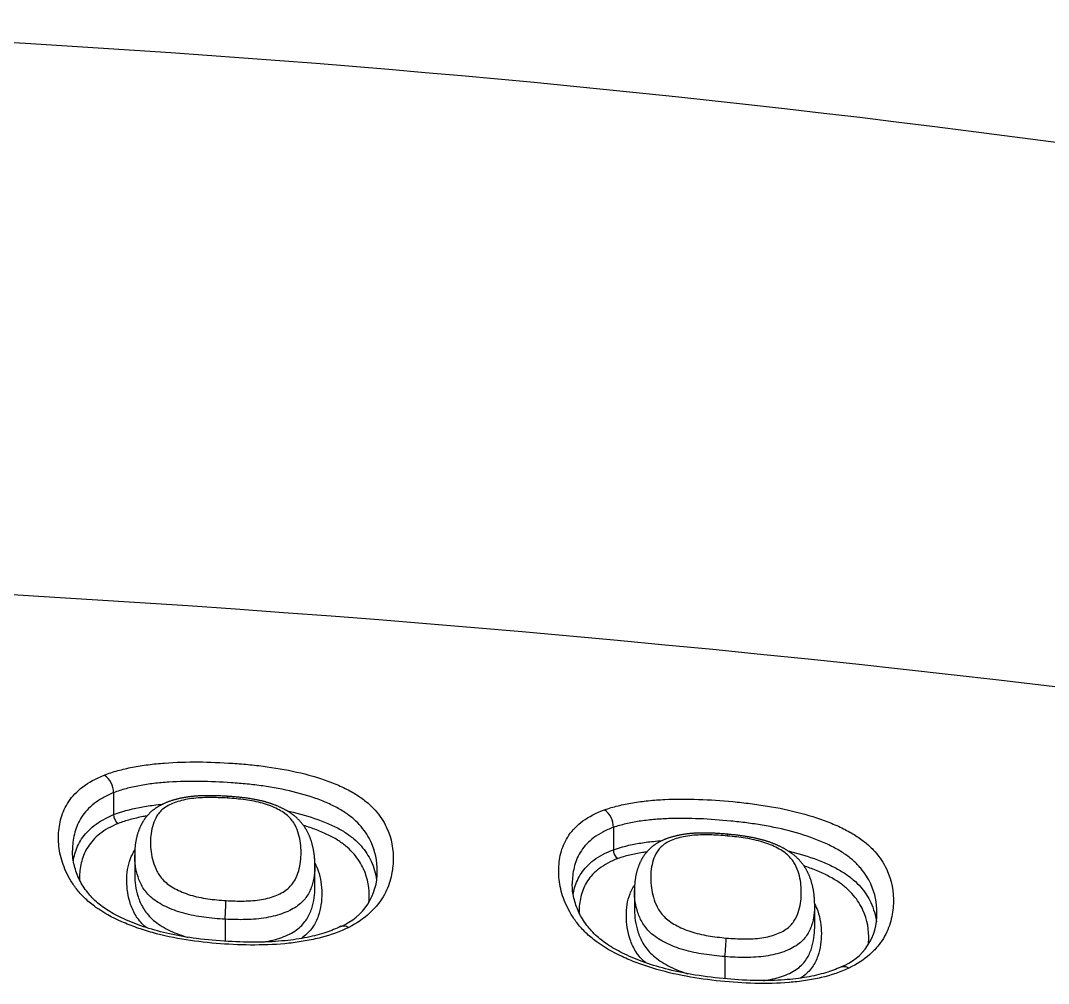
# Model space of a CAD drawing. Header units: millimetres. Extents: x 976 to 9349, y -1578 to 2211.
# Drawn here: x 4599.82 to 4600.511, y 644.446 to 645.094 of the extents above; entities that cross this region are included whole.
import ezdxf

# ---------------------------------------------------------------- set-up
doc = ezdxf.new("R2010")
doc.units = ezdxf.units.MM
doc.layers.add('Wbudowane', color=175, linetype='Continuous')

# ---------------------------------------------------------------- blocks, each defined once
blk = doc.blocks.new('Z$W@#21058')
for p, q in [((20.67995, 143.28388), (20.67995, 143.28389)), ((20.67995, 143.28388), (20.67995, 143.26913)), ((21.01608, 143.26051), (21.01608, 143.2455)), ((21.01608, 143.26051), (21.01608, 143.26051)), ((20.69413, 143.24196), (20.69413, 143.22914)), ((21.01608, 143.2455), (21.01608, 143.24549)), ((20.81533, 143.22031), (20.81533, 143.23501)), ((21.03025, 143.21802), (21.03025, 143.20556)), ((21.15146, 143.19324), (21.15146, 143.20838)), ((20.75491, 143.19876), (20.75491, 143.18391)), ((21.09104, 143.17357), (21.09104, 143.1587))]:
    blk.add_line(p, q)
for centre, radius, start, end in [((20.08536, 134.57068), 9.23285, 71.919951, 91.398326), ((19.93395, 131.71214), 11.72448, 80.27926, 90.361369), ((20.66569, 143.28394), 0.01426, 359.7822, 55.97749), ((20.68707, 143.2691), 0.00712, 179.81542, 235.99204), ((21.00202, 143.26086), 0.01407, 358.58117, 54.99518), ((21.0231, 143.24532), 0.00702, 178.60315, 235.01444), ((20.81779, 143.23044), 0.03946, 292.42184, 1.40084), ((20.50642, 143.21797), 0.24923, 355.57902, 358.46974), ((21.15548, 143.20199), 0.0379, 291.1511, 1.66739)]:
    blk.add_arc(centre, radius, start, end)
blk.add_ellipse((21.09103, 143.1778), major_axis=(-0.00088, -0.00996), ratio=0.041587, start_param=1.136324, end_param=2.561054)
for points, knots in [([(20.67367, 143.29576), (20.67655, 143.29687), (20.67961, 143.29786), (20.68595, 143.29962), (20.69253, 143.30116), (20.69955, 143.30228), (20.70677, 143.30322), (20.7105, 143.30359), (20.72173, 143.30444), (20.72931, 143.30464), (20.74462, 143.30454), (20.75234, 143.30422), (20.76401, 143.30342), (20.76792, 143.3031), (20.77566, 143.30233), (20.77951, 143.30188), (20.79096, 143.30029), (20.79848, 143.29893), (20.81311, 143.29539), (20.82, 143.29328), (20.82964, 143.28955), (20.83273, 143.28821), (20.83847, 143.28539), (20.84114, 143.28391), (20.84605, 143.28079), (20.84829, 143.27915), (20.85238, 143.27571), (20.8542, 143.27393), (20.85903, 143.26852), (20.86146, 143.26478), (20.86704, 143.25325), (20.8683, 143.24549), (20.86788, 143.23563), (20.86771, 143.23365), (20.86712, 143.22967), (20.86672, 143.22767), (20.8651, 143.22168), (20.86351, 143.21775), (20.86008, 143.21198), (20.85877, 143.21008), (20.85572, 143.20635), (20.85399, 143.20451), (20.84824, 143.19926), (20.84363, 143.19607), (20.83809, 143.19325)], [0, 0, 0, 0, 0.03125, 0.03125, 0.0625, 0.09375, 0.09375, 0.125, 0.125, 0.1875, 0.1875, 0.25, 0.25, 0.28125, 0.28125, 0.3125, 0.3125, 0.375, 0.375, 0.4375, 0.4375, 0.46875, 0.46875, 0.5, 0.5, 0.53125, 0.53125, 0.5625, 0.5625, 0.625, 0.625, 0.75, 0.75, 0.78125, 0.78125, 0.8125, 0.8125, 0.875, 0.875, 0.90625, 0.90625, 0.9375, 0.9375, 1, 1, 1, 1]), ([(20.83809, 143.19325), (20.83249, 143.19045), (20.82626, 143.18819), (20.81606, 143.18552), (20.8125, 143.18475), (20.80526, 143.18348), (20.80159, 143.18296), (20.79041, 143.18176), (20.78275, 143.1814), (20.76719, 143.18136), (20.75944, 143.18168), (20.74402, 143.18282), (20.73633, 143.18366), (20.72106, 143.18609), (20.71341, 143.18771), (20.70253, 143.19074), (20.69898, 143.19185), (20.69206, 143.19428), (20.68867, 143.19561), (20.67892, 143.1999), (20.67306, 143.20311), (20.66549, 143.20857), (20.66318, 143.21049), (20.65907, 143.21439), (20.65724, 143.21638), (20.65396, 143.22045), (20.65251, 143.22253), (20.64996, 143.22669), (20.64668, 143.23291), (20.6447, 143.23909), (20.64349, 143.24524), (20.64322, 143.24729), (20.6429, 143.25134), (20.64286, 143.25335), (20.64306, 143.2593), (20.6436, 143.26318), (20.64523, 143.26887), (20.64592, 143.27074), (20.64762, 143.27442), (20.64863, 143.27623), (20.65218, 143.28147), (20.65525, 143.28476), (20.66323, 143.29082), (20.66801, 143.29349), (20.67367, 143.29576)], [0, 0, 0, 0, 0.0625, 0.0625, 0.09375, 0.09375, 0.125, 0.125, 0.1875, 0.1875, 0.25, 0.25, 0.3125, 0.3125, 0.375, 0.375, 0.40625, 0.40625, 0.4375, 0.4375, 0.5, 0.5, 0.53125, 0.53125, 0.5625, 0.5625, 0.59375, 0.59375, 0.625, 0.6875, 0.6875, 0.71875, 0.71875, 0.75, 0.75, 0.8125, 0.8125, 0.84375, 0.84375, 0.875, 0.875, 0.9375, 0.9375, 1, 1, 1, 1]), ([(20.85724, 143.23141), (20.85724, 143.23791), (20.85605, 143.24432), (20.85143, 143.25425), (20.84927, 143.25773), (20.84496, 143.26277), (20.84333, 143.26443), (20.83965, 143.26766), (20.83762, 143.26921), (20.83316, 143.27215), (20.83073, 143.27354), (20.82548, 143.27618), (20.82265, 143.27743), (20.81382, 143.28091), (20.8075, 143.28288), (20.79408, 143.28617), (20.78722, 143.28743), (20.77676, 143.2889), (20.77325, 143.28932), (20.76618, 143.29004), (20.76261, 143.29034), (20.75196, 143.2911), (20.74491, 143.29142), (20.73093, 143.2916), (20.724, 143.29146), (20.71374, 143.29077), (20.71032, 143.29046), (20.70369, 143.28967), (20.69725, 143.2887), (20.69121, 143.28735), (20.6854, 143.28578), (20.68259, 143.28488), (20.67995, 143.28388)], [0, 0, 0, 0, 0.152191, 0.152191, 0.236972, 0.236972, 0.279362, 0.279362, 0.321753, 0.321753, 0.364143, 0.364143, 0.406534, 0.406534, 0.491315, 0.491315, 0.576095, 0.576095, 0.618486, 0.618486, 0.660876, 0.660876, 0.745657, 0.745657, 0.830438, 0.830438, 0.872829, 0.872829, 0.915219, 0.95761, 0.95761, 1, 1, 1, 1]), ([(20.67995, 143.28389), (20.67737, 143.28285), (20.675, 143.28172), (20.67064, 143.27928), (20.66865, 143.27796), (20.66326, 143.27377), (20.66053, 143.27072), (20.65737, 143.26587), (20.65647, 143.2642), (20.65497, 143.2608), (20.65436, 143.25907), (20.65292, 143.25383), (20.65245, 143.25026), (20.65232, 143.24607), (20.65231, 143.24552), (20.65231, 143.24497)], [0, 0, 0, 0, 0.120512, 0.120512, 0.241025, 0.241025, 0.482049, 0.482049, 0.602561, 0.602561, 0.723074, 0.723074, 0.964098, 0.964098, 1, 1, 1, 1]), ([(20.67995, 143.26913), (20.68523, 143.27116), (20.69105, 143.27275), (20.70038, 143.27457), (20.7036, 143.27509), (20.70892, 143.27578), (20.71097, 143.276), (20.71303, 143.2762)], [0, 0, 0, 0, 0.554687, 0.554687, 0.832031, 0.832031, 1, 1, 1, 1]), ([(20.75642, 143.28145), (20.75621, 143.28147), (20.75558, 143.28151), (20.75437, 143.28158), (20.7529, 143.28165), (20.75143, 143.28172), (20.75003, 143.28177), (20.74867, 143.28182), (20.74736, 143.28185), (20.74609, 143.28187), (20.74485, 143.28188), (20.74364, 143.28188), (20.74246, 143.28187), (20.7413, 143.28185), (20.74016, 143.28182), (20.73906, 143.28178), (20.73798, 143.28174), (20.73693, 143.28168), (20.73589, 143.28161), (20.73488, 143.28154), (20.73389, 143.28145), (20.73291, 143.28136), (20.73195, 143.28126), (20.73102, 143.28114), (20.73011, 143.28102), (20.72923, 143.2809), (20.72834, 143.28076), (20.72747, 143.28061), (20.7266, 143.28045), (20.72574, 143.28028), (20.72488, 143.28011), (20.72403, 143.27992), (20.72318, 143.27972), (20.72234, 143.27951), (20.7215, 143.27928), (20.72068, 143.27905), (20.71985, 143.27881), (20.71904, 143.27856), (20.71823, 143.27829), (20.71742, 143.27801), (20.71663, 143.27772), (20.71584, 143.27742), (20.71507, 143.27711), (20.71432, 143.27679), (20.71357, 143.27646), (20.71283, 143.27611), (20.71211, 143.27575), (20.7114, 143.27538), (20.71071, 143.275), (20.71004, 143.27462), (20.70938, 143.27422), (20.70878, 143.27383), (20.70822, 143.27346), (20.70769, 143.27308), (20.70715, 143.27269), (20.7066, 143.27226), (20.70606, 143.27183), (20.70554, 143.27139), (20.70503, 143.27094), (20.70454, 143.27048), (20.70406, 143.27001), (20.70359, 143.26953), (20.70314, 143.26904), (20.7027, 143.26855), (20.70226, 143.26804), (20.70184, 143.26751), (20.70142, 143.26697), (20.70102, 143.26643), (20.70063, 143.26588), (20.70025, 143.26532), (20.69989, 143.26475), (20.69953, 143.26416), (20.69919, 143.26357), (20.69888, 143.26302), (20.69862, 143.26252), (20.69835, 143.26199), (20.69805, 143.26138), (20.69773, 143.26068), (20.69743, 143.25997), (20.69713, 143.25926), (20.69686, 143.25853), (20.69659, 143.2578), (20.69634, 143.25706), (20.6961, 143.25631), (20.69588, 143.25555), (20.69567, 143.25477), (20.69547, 143.25399), (20.69529, 143.2532), (20.69512, 143.25239), (20.69496, 143.25157), (20.69481, 143.25072), (20.69467, 143.24987), (20.69455, 143.24898), (20.69444, 143.24808), (20.69435, 143.24716), (20.69427, 143.24624), (20.69421, 143.24529), (20.69417, 143.24433), (20.69414, 143.24335), (20.69413, 143.24253), (20.69413, 143.2421), (20.69413, 143.24195)], [0, 0, 0, 0, 0.005227, 0.018462, 0.03253, 0.045972, 0.058877, 0.071329, 0.083394, 0.095124, 0.10656, 0.117736, 0.128683, 0.139425, 0.150024, 0.160336, 0.170408, 0.180314, 0.190063, 0.199661, 0.209115, 0.218433, 0.227626, 0.236766, 0.245466, 0.254164, 0.262864, 0.271569, 0.280283, 0.28901, 0.297754, 0.306519, 0.315317, 0.324293, 0.3331, 0.341968, 0.350892, 0.359863, 0.368877, 0.377924, 0.386996, 0.396085, 0.405163, 0.413915, 0.423056, 0.432132, 0.441139, 0.450074, 0.458935, 0.467718, 0.476421, 0.485042, 0.49224, 0.499569, 0.507714, 0.515854, 0.523995, 0.53214, 0.540296, 0.548467, 0.55666, 0.564882, 0.573138, 0.581437, 0.589804, 0.59869, 0.607309, 0.616027, 0.624846, 0.633773, 0.642814, 0.651976, 0.661266, 0.670692, 0.677796, 0.684895, 0.695783, 0.706724, 0.717752, 0.728876, 0.740112, 0.751472, 0.762971, 0.774625, 0.786451, 0.798467, 0.810693, 0.82315, 0.835862, 0.848924, 0.861614, 0.875244, 0.88908, 0.903147, 0.917465, 0.932053, 0.946936, 0.962137, 0.977685, 0.99361, 1, 1, 1, 1]), ([(20.75648, 143.28024), (20.75239, 143.2805), (20.74832, 143.28066), (20.74227, 143.28063), (20.74027, 143.28058), (20.73629, 143.28035), (20.73431, 143.28017), (20.73053, 143.27966), (20.72871, 143.27933), (20.72521, 143.27852), (20.72351, 143.27805), (20.72036, 143.27697), (20.7189, 143.27637), (20.71622, 143.27503), (20.715, 143.27429), (20.7118, 143.27191), (20.71027, 143.27012), (20.70791, 143.26638), (20.7071, 143.26445), (20.7052, 143.25857), (20.70475, 143.2545), (20.70478, 143.24614), (20.70526, 143.24192), (20.70712, 143.23551), (20.70791, 143.23336), (20.70958, 143.23012), (20.71023, 143.22904), (20.71173, 143.22692), (20.71258, 143.22588), (20.71457, 143.22385), (20.71573, 143.22285), (20.71832, 143.22098), (20.71973, 143.2201), (20.72276, 143.21845), (20.72438, 143.21769), (20.72782, 143.21626), (20.72964, 143.21562), (20.73336, 143.21448), (20.73529, 143.21399), (20.73924, 143.21315), (20.74126, 143.2128), (20.74735, 143.21193), (20.75144, 143.21156), (20.75556, 143.21131)], [0, 0, 0, 0, 0.0625, 0.0625, 0.09375, 0.09375, 0.125, 0.125, 0.15625, 0.15625, 0.1875, 0.1875, 0.21875, 0.21875, 0.25, 0.25, 0.3125, 0.3125, 0.375, 0.375, 0.5, 0.5, 0.625, 0.625, 0.6875, 0.6875, 0.71875, 0.71875, 0.75, 0.75, 0.78125, 0.78125, 0.8125, 0.8125, 0.84375, 0.84375, 0.875, 0.875, 0.90625, 0.90625, 0.9375, 0.9375, 1, 1, 1, 1]), ([(20.75556, 143.21131), (20.75963, 143.21106), (20.76367, 143.21092), (20.76966, 143.21103), (20.77165, 143.21112), (20.7756, 143.21145), (20.77754, 143.21169), (20.78126, 143.21233), (20.78305, 143.21274), (20.78649, 143.21372), (20.78814, 143.21429), (20.79118, 143.21556), (20.79259, 143.21626), (20.79518, 143.2178), (20.79636, 143.21865), (20.79837, 143.22042), (20.79924, 143.22135), (20.80075, 143.22328), (20.80139, 143.22427), (20.80306, 143.22728), (20.80383, 143.22932), (20.80562, 143.23546), (20.80606, 143.23961), (20.80604, 143.24787), (20.80559, 143.25196), (20.80381, 143.25802), (20.80304, 143.26004), (20.80088, 143.26403), (20.7995, 143.26597), (20.79659, 143.26877), (20.79548, 143.26967), (20.79301, 143.27136), (20.79166, 143.27216), (20.78872, 143.27367), (20.78711, 143.27439), (20.78376, 143.27568), (20.78201, 143.27627), (20.77834, 143.2773), (20.77641, 143.27775), (20.77251, 143.27851), (20.77054, 143.27883), (20.76458, 143.27963), (20.76054, 143.27999), (20.75648, 143.28024)], [0, 0, 0, 0, 0.0625, 0.0625, 0.09375, 0.09375, 0.125, 0.125, 0.15625, 0.15625, 0.1875, 0.1875, 0.21875, 0.21875, 0.25, 0.25, 0.28125, 0.28125, 0.3125, 0.3125, 0.375, 0.375, 0.5, 0.5, 0.625, 0.625, 0.6875, 0.6875, 0.75, 0.75, 0.78125, 0.78125, 0.8125, 0.8125, 0.84375, 0.84375, 0.875, 0.875, 0.90625, 0.90625, 0.9375, 0.9375, 1, 1, 1, 1]), ([(20.81533, 143.23501), (20.81533, 143.23524), (20.81533, 143.23576), (20.81531, 143.23668), (20.81527, 143.23772), (20.81522, 143.23875), (20.81515, 143.23976), (20.81507, 143.24076), (20.81497, 143.24173), (20.81485, 143.24269), (20.81472, 143.24364), (20.81457, 143.24458), (20.8144, 143.2455), (20.81422, 143.24641), (20.81402, 143.24731), (20.81381, 143.2482), (20.81358, 143.24909), (20.81334, 143.24996), (20.81308, 143.25079), (20.81284, 143.25156), (20.81259, 143.25229), (20.81233, 143.25302), (20.81205, 143.25376), (20.81175, 143.25449), (20.81145, 143.25522), (20.81114, 143.2559), (20.81083, 143.25656), (20.81051, 143.25721), (20.81017, 143.25786), (20.80982, 143.25851), (20.80945, 143.25914), (20.80907, 143.25977), (20.80868, 143.26039), (20.80828, 143.26099), (20.80787, 143.26159), (20.80745, 143.26216), (20.80704, 143.2627), (20.80661, 143.26324), (20.80616, 143.26379), (20.80569, 143.26433), (20.80521, 143.26487), (20.80471, 143.26539), (20.80421, 143.2659), (20.80369, 143.2664), (20.80317, 143.26689), (20.80263, 143.26737), (20.80209, 143.26784), (20.80152, 143.2683), (20.80093, 143.26876), (20.80032, 143.26922), (20.7997, 143.26968), (20.79905, 143.27012), (20.79839, 143.27056), (20.79771, 143.27099), (20.79702, 143.27142), (20.79631, 143.27184), (20.79561, 143.27223), (20.79492, 143.27261), (20.79422, 143.27298), (20.79347, 143.27335), (20.79271, 143.27373), (20.79193, 143.27409), (20.79115, 143.27445), (20.79036, 143.27479), (20.78957, 143.27512), (20.78877, 143.27544), (20.78798, 143.27575), (20.78718, 143.27604), (20.78637, 143.27633), (20.78555, 143.27661), (20.78473, 143.27688), (20.7839, 143.27714), (20.78306, 143.27739), (20.78222, 143.27764), (20.78137, 143.27787), (20.78051, 143.2781), (20.77965, 143.27831), (20.77878, 143.27852), (20.77789, 143.27872), (20.77698, 143.27892), (20.77604, 143.27911), (20.7751, 143.27929), (20.77413, 143.27947), (20.77315, 143.27964), (20.77215, 143.2798), (20.77112, 143.27996), (20.77007, 143.28012), (20.76899, 143.28027), (20.76789, 143.28041), (20.76675, 143.28055), (20.7656, 143.28068), (20.76442, 143.28081), (20.76321, 143.28092), (20.76197, 143.28104), (20.76071, 143.28115), (20.7594, 143.28125), (20.75807, 143.28135), (20.75703, 143.28142), (20.75651, 143.28145), (20.75642, 143.28145)], [0, 0, 0, 0, 0.010023, 0.026792, 0.0437, 0.060191, 0.0763, 0.092063, 0.107512, 0.122676, 0.13758, 0.152246, 0.166697, 0.180948, 0.195058, 0.20901, 0.22282, 0.236502, 0.250068, 0.261942, 0.272913, 0.284595, 0.296096, 0.307423, 0.318591, 0.329616, 0.339132, 0.349216, 0.359329, 0.369289, 0.379108, 0.388796, 0.398365, 0.407824, 0.417184, 0.426454, 0.4346, 0.443205, 0.452176, 0.461054, 0.469838, 0.478534, 0.487144, 0.495674, 0.504125, 0.512502, 0.520807, 0.529009, 0.537661, 0.546338, 0.555065, 0.563843, 0.572671, 0.581551, 0.590483, 0.599468, 0.608508, 0.616577, 0.624974, 0.634004, 0.643006, 0.651969, 0.660885, 0.669746, 0.678542, 0.687269, 0.695919, 0.704485, 0.713008, 0.72157, 0.730112, 0.738639, 0.747157, 0.755668, 0.764177, 0.772688, 0.781205, 0.789732, 0.798211, 0.807269, 0.816199, 0.825247, 0.834424, 0.843746, 0.853232, 0.8629, 0.872775, 0.882884, 0.893282, 0.90386, 0.914633, 0.925622, 0.936847, 0.948332, 0.960106, 0.9722, 0.984655, 0.997517, 1, 1, 1, 1]), ([(21.01009, 143.27239), (21.01297, 143.27341), (21.01603, 143.27431), (21.02237, 143.27589), (21.02894, 143.27723), (21.03596, 143.27815), (21.04317, 143.27888), (21.0469, 143.27915), (21.05812, 143.27968), (21.0657, 143.27968), (21.08098, 143.27915), (21.08869, 143.27862), (21.10034, 143.27751), (21.10425, 143.27709), (21.11198, 143.27611), (21.11582, 143.27556), (21.12725, 143.27368), (21.13476, 143.27213), (21.14939, 143.26823), (21.15628, 143.26596), (21.16592, 143.262), (21.16901, 143.26059), (21.17476, 143.25765), (21.17743, 143.25611), (21.18236, 143.25289), (21.1846, 143.2512), (21.1887, 143.24768), (21.19054, 143.24587), (21.19539, 143.24037), (21.19783, 143.2366), (21.20345, 143.22498), (21.20472, 143.21723), (21.20432, 143.20741), (21.20414, 143.20544), (21.20356, 143.20149), (21.20316, 143.1995), (21.20155, 143.19356), (21.19996, 143.18967), (21.19654, 143.18399), (21.19522, 143.18213), (21.19218, 143.17847), (21.19045, 143.17668), (21.18468, 143.17157), (21.18006, 143.16849), (21.17451, 143.16581)], [0, 0, 0, 0, 0.03125, 0.03125, 0.0625, 0.09375, 0.09375, 0.125, 0.125, 0.1875, 0.1875, 0.25, 0.25, 0.28125, 0.28125, 0.3125, 0.3125, 0.375, 0.375, 0.4375, 0.4375, 0.46875, 0.46875, 0.5, 0.5, 0.53125, 0.53125, 0.5625, 0.5625, 0.625, 0.625, 0.75, 0.75, 0.78125, 0.78125, 0.8125, 0.8125, 0.875, 0.875, 0.90625, 0.90625, 0.9375, 0.9375, 1, 1, 1, 1]), ([(20.65287, 143.23796), (20.65312, 143.23956), (20.65345, 143.24115), (20.65486, 143.24618), (20.65633, 143.24958), (20.66055, 143.25597), (20.66328, 143.25899), (20.67047, 143.26457), (20.67479, 143.26703), (20.67995, 143.26913)], [0, 0, 0, 0, 0.131772, 0.131772, 0.421181, 0.421181, 0.710591, 0.710591, 1, 1, 1, 1]), ([(20.79675, 143.27158), (20.79807, 143.2713), (20.79939, 143.27101), (20.80741, 143.26914), (20.81374, 143.26725), (20.8226, 143.26389), (20.82542, 143.26268), (20.83067, 143.26015), (20.83311, 143.25881), (20.83758, 143.25597), (20.83962, 143.25447), (20.84332, 143.25131), (20.84494, 143.2497), (20.84782, 143.24641), (20.84908, 143.24473), (20.8513, 143.24131), (20.85226, 143.23957), (20.85506, 143.23362), (20.85625, 143.22939), (20.85682, 143.22513)], [0, 0, 0, 0, 0.036247, 0.036247, 0.221498, 0.221498, 0.314124, 0.314124, 0.406749, 0.406749, 0.499375, 0.499375, 0.592, 0.592, 0.684626, 0.684626, 0.777251, 0.777251, 1, 1, 1, 1]), ([(21.17451, 143.16581), (21.1689, 143.16316), (21.16265, 143.16105), (21.15243, 143.15865), (21.14886, 143.15798), (21.14162, 143.15689), (21.13794, 143.15648), (21.12676, 143.15557), (21.11909, 143.15541), (21.10353, 143.15579), (21.0958, 143.15632), (21.08039, 143.15787), (21.07272, 143.15891), (21.05747, 143.16175), (21.04984, 143.16357), (21.03898, 143.16688), (21.03544, 143.16808), (21.02854, 143.17069), (21.02516, 143.1721), (21.01542, 143.17663), (21.00957, 143.17999), (21.00199, 143.18563), (20.99968, 143.18761), (20.99556, 143.19161), (20.99373, 143.19365), (20.99044, 143.1978), (20.98898, 143.19992), (20.98643, 143.20414), (20.98533, 143.20624), (20.98247, 143.21252), (20.98114, 143.21667), (20.97951, 143.2249), (20.97921, 143.22898), (20.97946, 143.2369), (20.97999, 143.24076), (20.98163, 143.24638), (20.98231, 143.24822), (20.98401, 143.25185), (20.98502, 143.25363), (20.98857, 143.25876), (20.99164, 143.26194), (20.99963, 143.26776), (21.00442, 143.27029), (21.01009, 143.27239)], [0, 0, 0, 0, 0.0625, 0.0625, 0.09375, 0.09375, 0.125, 0.125, 0.1875, 0.1875, 0.25, 0.25, 0.3125, 0.3125, 0.375, 0.375, 0.40625, 0.40625, 0.4375, 0.4375, 0.5, 0.5, 0.53125, 0.53125, 0.5625, 0.5625, 0.59375, 0.59375, 0.625, 0.625, 0.6875, 0.6875, 0.75, 0.75, 0.8125, 0.8125, 0.84375, 0.84375, 0.875, 0.875, 0.9375, 0.9375, 1, 1, 1, 1]), ([(20.68309, 143.2632), (20.67818, 143.26121), (20.67407, 143.25885), (20.66728, 143.2535), (20.66472, 143.25061), (20.66076, 143.24447), (20.65939, 143.24121), (20.65758, 143.2346), (20.65714, 143.23122), (20.657, 143.22696), (20.657, 143.22614), (20.65701, 143.22533)], [0, 0, 0, 0, 0.236123, 0.236123, 0.472246, 0.472246, 0.70837, 0.70837, 0.944493, 0.944493, 1, 1, 1, 1]), ([(20.70245, 143.26826), (20.70154, 143.26811), (20.69762, 143.26741), (20.69386, 143.26655), (20.68829, 143.26503), (20.68561, 143.26416), (20.68309, 143.2632)], [0, 0, 0, 0, 0.130173, 0.565087, 0.565087, 1, 1, 1, 1]), ([(20.8517, 143.21034), (20.85175, 143.21101), (20.85179, 143.21168), (20.85209, 143.21922), (20.85106, 143.22597), (20.84721, 143.23434), (20.84631, 143.23602), (20.84424, 143.2393), (20.84306, 143.24091), (20.84036, 143.24408), (20.83884, 143.24564), (20.83536, 143.24868), (20.83344, 143.25014), (20.8292, 143.25289), (20.82688, 143.25419), (20.82189, 143.25664), (20.81919, 143.25781), (20.81358, 143.25996), (20.81067, 143.26095), (20.80767, 143.26186)], [0, 0, 0, 0, 0.034149, 0.034149, 0.385494, 0.385494, 0.47333, 0.47333, 0.561167, 0.561167, 0.649003, 0.649003, 0.736839, 0.736839, 0.824675, 0.824675, 0.912512, 0.912512, 1, 1, 1, 1]), ([(21.19337, 143.2031), (21.19337, 143.2096), (21.19216, 143.21605), (21.18749, 143.22609), (21.18531, 143.2296), (21.18097, 143.23472), (21.17934, 143.23642), (21.17564, 143.23972), (21.17361, 143.24132), (21.16913, 143.24436), (21.16669, 143.24581), (21.16143, 143.24858), (21.1586, 143.2499), (21.14977, 143.25361), (21.14345, 143.25574), (21.13005, 143.2594), (21.1232, 143.26085), (21.11276, 143.26261), (21.10926, 143.26313), (21.1022, 143.26405), (21.09863, 143.26445), (21.088, 143.26551), (21.08097, 143.26603), (21.06701, 143.26661), (21.06009, 143.26668), (21.04984, 143.26631), (21.04643, 143.2661), (21.03981, 143.26551), (21.03337, 143.26475), (21.02734, 143.26359), (21.02153, 143.26222), (21.01872, 143.26142), (21.01608, 143.26051)], [0, 0, 0, 0, 0.152851, 0.152851, 0.237566, 0.237566, 0.279923, 0.279923, 0.322281, 0.322281, 0.364638, 0.364638, 0.406996, 0.406996, 0.49171, 0.49171, 0.576425, 0.576425, 0.618783, 0.618783, 0.66114, 0.66114, 0.745855, 0.745855, 0.83057, 0.83057, 0.872928, 0.872928, 0.915285, 0.957643, 0.957643, 1, 1, 1, 1]), ([(21.01608, 143.26051), (21.0135, 143.25957), (21.01112, 143.25852), (21.00675, 143.25623), (21.00476, 143.25498), (20.99937, 143.25097), (20.99663, 143.24802), (20.99347, 143.24328), (20.99257, 143.24163), (20.99108, 143.23829), (20.99047, 143.23659), (20.98904, 143.23141), (20.98857, 143.22785), (20.98844, 143.2237), (20.98844, 143.22318), (20.98844, 143.22266)], [0, 0, 0, 0, 0.120733, 0.120733, 0.241466, 0.241466, 0.482931, 0.482931, 0.603664, 0.603664, 0.724397, 0.724397, 0.965862, 0.965862, 1, 1, 1, 1]), ([(21.09281, 143.25595), (21.09258, 143.25597), (21.09194, 143.25603), (21.09072, 143.25613), (21.08926, 143.25624), (21.08779, 143.25635), (21.08639, 143.25644), (21.08503, 143.25652), (21.08371, 143.25659), (21.08243, 143.25664), (21.08119, 143.25669), (21.07997, 143.25672), (21.07878, 143.25674), (21.07762, 143.25675), (21.07649, 143.25676), (21.07539, 143.25675), (21.07431, 143.25673), (21.07326, 143.2567), (21.07223, 143.25666), (21.07121, 143.25661), (21.07023, 143.25656), (21.06926, 143.25649), (21.06833, 143.25641), (21.0674, 143.25633), (21.06649, 143.25623), (21.06559, 143.25613), (21.06469, 143.25601), (21.0638, 143.25589), (21.06292, 143.25575), (21.06205, 143.25561), (21.0612, 143.25545), (21.06035, 143.25529), (21.05951, 143.25511), (21.05866, 143.25493), (21.05782, 143.25473), (21.05699, 143.25452), (21.05616, 143.2543), (21.05533, 143.25406), (21.05451, 143.25382), (21.05373, 143.25357), (21.05298, 143.25332), (21.05223, 143.25305), (21.05146, 143.25277), (21.05068, 143.25246), (21.04992, 143.25215), (21.04918, 143.25182), (21.04846, 143.25148), (21.04775, 143.25114), (21.04706, 143.25078), (21.04639, 143.25042), (21.04574, 143.25004), (21.04511, 143.24966), (21.04451, 143.24927), (21.04393, 143.24888), (21.04337, 143.24848), (21.04283, 143.24808), (21.04229, 143.24766), (21.04177, 143.24723), (21.04127, 143.24679), (21.04077, 143.24635), (21.04029, 143.24589), (21.03983, 143.24543), (21.03937, 143.24496), (21.03892, 143.24447), (21.03849, 143.24397), (21.03806, 143.24346), (21.03765, 143.24294), (21.03724, 143.24241), (21.03685, 143.24187), (21.03647, 143.24132), (21.0361, 143.24076), (21.03574, 143.24018), (21.0354, 143.2396), (21.03507, 143.23902), (21.03474, 143.23842), (21.03443, 143.2378), (21.03412, 143.23716), (21.03382, 143.23651), (21.03354, 143.23586), (21.03327, 143.23519), (21.03301, 143.23452), (21.03276, 143.23385), (21.03251, 143.23313), (21.03227, 143.23238), (21.03203, 143.23159), (21.0318, 143.23079), (21.0316, 143.22998), (21.0314, 143.22916), (21.03122, 143.22832), (21.03106, 143.22748), (21.03091, 143.22663), (21.03078, 143.22576), (21.03066, 143.22488), (21.03055, 143.22399), (21.03047, 143.22308), (21.03039, 143.22215), (21.03033, 143.22121), (21.03029, 143.22024), (21.03026, 143.21927), (21.03025, 143.2185), (21.03025, 143.21811), (21.03025, 143.21802)], [0, 0, 0, 0, 0.005721, 0.01891, 0.032923, 0.046349, 0.059266, 0.071749, 0.083859, 0.095643, 0.10714, 0.118384, 0.129486, 0.140257, 0.150765, 0.161042, 0.171113, 0.181, 0.19072, 0.200291, 0.20975, 0.218941, 0.227893, 0.236808, 0.245692, 0.25455, 0.263386, 0.272206, 0.281013, 0.289811, 0.298598, 0.307214, 0.315989, 0.324828, 0.333726, 0.342675, 0.351669, 0.360701, 0.369761, 0.378842, 0.386912, 0.395418, 0.404654, 0.413811, 0.422887, 0.431883, 0.440801, 0.449642, 0.458405, 0.467092, 0.475704, 0.484242, 0.492391, 0.500441, 0.508485, 0.516528, 0.524573, 0.532626, 0.540693, 0.548778, 0.556889, 0.565032, 0.573214, 0.581482, 0.589947, 0.598428, 0.606998, 0.61566, 0.624422, 0.63329, 0.642269, 0.651367, 0.660592, 0.66994, 0.678987, 0.688941, 0.698987, 0.709145, 0.719428, 0.729848, 0.740421, 0.751158, 0.762134, 0.774274, 0.786675, 0.799198, 0.811856, 0.824662, 0.83763, 0.850781, 0.864149, 0.87765, 0.891395, 0.905402, 0.919688, 0.934273, 0.949179, 0.964431, 0.980054, 0.996079, 1, 1, 1, 1]), ([(21.0929, 143.25475), (21.0888, 143.25512), (21.08472, 143.25539), (21.07866, 143.25553), (21.07666, 143.25553), (21.07266, 143.25541), (21.07069, 143.25528), (21.06691, 143.25487), (21.06508, 143.2546), (21.06156, 143.25389), (21.05986, 143.25346), (21.05672, 143.25247), (21.05525, 143.25191), (21.05257, 143.25065), (21.05134, 143.24994), (21.04923, 143.24841), (21.04832, 143.24759), (21.04674, 143.24588), (21.04606, 143.24498), (21.0443, 143.24223), (21.04349, 143.24033), (21.04223, 143.23645), (21.0418, 143.23447), (21.04127, 143.23042), (21.04117, 143.22835), (21.0412, 143.2221), (21.0417, 143.21785), (21.0436, 143.21136), (21.04441, 143.20917), (21.04611, 143.2059), (21.04676, 143.20481), (21.0483, 143.20266), (21.04918, 143.20159), (21.05225, 143.19848), (21.05483, 143.19659), (21.0594, 143.194), (21.06104, 143.19318), (21.06445, 143.19169), (21.06623, 143.19102), (21.06996, 143.1898), (21.07191, 143.18927), (21.07583, 143.18835), (21.07781, 143.18796), (21.08382, 143.18694), (21.08791, 143.18647), (21.092, 143.18611)], [0, 0, 0, 0, 0.0625, 0.0625, 0.09375, 0.09375, 0.125, 0.125, 0.15625, 0.15625, 0.1875, 0.1875, 0.21875, 0.21875, 0.25, 0.25, 0.28125, 0.28125, 0.3125, 0.3125, 0.375, 0.375, 0.4375, 0.4375, 0.5, 0.5, 0.625, 0.625, 0.6875, 0.6875, 0.71875, 0.71875, 0.75, 0.75, 0.8125, 0.8125, 0.84375, 0.84375, 0.875, 0.875, 0.90625, 0.90625, 0.9375, 0.9375, 1, 1, 1, 1]), ([(21.092, 143.18611), (21.09605, 143.18575), (21.10009, 143.1855), (21.10608, 143.18545), (21.10807, 143.18549), (21.11202, 143.18571), (21.11396, 143.1859), (21.11768, 143.18644), (21.11947, 143.1868), (21.12291, 143.18769), (21.12456, 143.18822), (21.12761, 143.18941), (21.12902, 143.19007), (21.13161, 143.19154), (21.13279, 143.19236), (21.1348, 143.19408), (21.13566, 143.19499), (21.13717, 143.19688), (21.13782, 143.19786), (21.13948, 143.20082), (21.14026, 143.20284), (21.14206, 143.20892), (21.14249, 143.21305), (21.14246, 143.22129), (21.14199, 143.22536), (21.14021, 143.23145), (21.13945, 143.23349), (21.13729, 143.2375), (21.13589, 143.23948), (21.13197, 143.24327), (21.1295, 143.24501), (21.12507, 143.24738), (21.12347, 143.24814), (21.12014, 143.2495), (21.11839, 143.25013), (21.11472, 143.25125), (21.11279, 143.25174), (21.1089, 143.2526), (21.10694, 143.25296), (21.10099, 143.25393), (21.09695, 143.25439), (21.0929, 143.25475)], [0, 0, 0, 0, 0.0625, 0.0625, 0.09375, 0.09375, 0.125, 0.125, 0.15625, 0.15625, 0.1875, 0.1875, 0.21875, 0.21875, 0.25, 0.25, 0.28125, 0.28125, 0.3125, 0.3125, 0.375, 0.375, 0.5, 0.5, 0.625, 0.625, 0.6875, 0.6875, 0.75, 0.75, 0.8125, 0.8125, 0.84375, 0.84375, 0.875, 0.875, 0.90625, 0.90625, 0.9375, 0.9375, 1, 1, 1, 1]), ([(21.15145, 143.20838), (21.15146, 143.20846), (21.15146, 143.20884), (21.15145, 143.20962), (21.15142, 143.21065), (21.15137, 143.21169), (21.15131, 143.2127), (21.15123, 143.21371), (21.15114, 143.21469), (21.15102, 143.21566), (21.15089, 143.21662), (21.15075, 143.21757), (21.15059, 143.2185), (21.15041, 143.21943), (21.15022, 143.22034), (21.15001, 143.22125), (21.14978, 143.22215), (21.14954, 143.22304), (21.14928, 143.22392), (21.14903, 143.22474), (21.14877, 143.22551), (21.14852, 143.22623), (21.14825, 143.22697), (21.14796, 143.2277), (21.14767, 143.22841), (21.14736, 143.22912), (21.14704, 143.2298), (21.14673, 143.23045), (21.1464, 143.23109), (21.14606, 143.23174), (21.1457, 143.23237), (21.14533, 143.233), (21.14494, 143.23362), (21.14455, 143.23423), (21.14414, 143.23484), (21.14373, 143.23541), (21.14333, 143.23595), (21.14292, 143.23648), (21.14248, 143.23703), (21.142, 143.23759), (21.14152, 143.23814), (21.14103, 143.23867), (21.14053, 143.23919), (21.14001, 143.23971), (21.13949, 143.2402), (21.13896, 143.24069), (21.13843, 143.24116), (21.13786, 143.24164), (21.13728, 143.24211), (21.13666, 143.24259), (21.13603, 143.24306), (21.13539, 143.24353), (21.13473, 143.24398), (21.13405, 143.24443), (21.13336, 143.24487), (21.13265, 143.24531), (21.13196, 143.24572), (21.13128, 143.2461), (21.13059, 143.24649), (21.12987, 143.24688), (21.12911, 143.24727), (21.12834, 143.24765), (21.12757, 143.24802), (21.12679, 143.24838), (21.126, 143.24873), (21.12522, 143.24906), (21.12443, 143.24939), (21.12364, 143.24971), (21.12285, 143.25001), (21.12205, 143.2503), (21.12125, 143.25059), (21.12042, 143.25087), (21.11959, 143.25114), (21.11875, 143.25141), (21.1179, 143.25166), (21.11705, 143.25191), (21.11619, 143.25215), (21.11532, 143.25238), (21.11443, 143.2526), (21.11353, 143.25282), (21.1126, 143.25304), (21.11166, 143.25325), (21.11069, 143.25345), (21.10971, 143.25365), (21.10871, 143.25384), (21.10769, 143.25403), (21.10664, 143.25421), (21.10556, 143.25439), (21.10446, 143.25457), (21.10333, 143.25473), (21.10218, 143.2549), (21.10101, 143.25506), (21.09981, 143.25521), (21.09858, 143.25536), (21.09732, 143.2555), (21.09602, 143.25564), (21.09469, 143.25577), (21.09359, 143.25588), (21.093, 143.25593), (21.09281, 143.25595)], [0, 0, 0, 0, 0.003232, 0.019936, 0.036764, 0.053349, 0.069586, 0.085506, 0.101137, 0.116504, 0.13163, 0.146536, 0.16124, 0.17576, 0.190167, 0.204424, 0.218553, 0.232567, 0.246476, 0.260279, 0.271184, 0.282819, 0.294251, 0.305484, 0.316533, 0.327412, 0.338136, 0.347591, 0.357643, 0.367512, 0.377261, 0.386901, 0.396444, 0.4059, 0.415279, 0.424591, 0.432545, 0.440744, 0.449833, 0.458825, 0.467711, 0.476492, 0.485169, 0.493741, 0.50221, 0.510578, 0.518846, 0.526967, 0.535938, 0.544739, 0.55358, 0.562458, 0.571375, 0.58033, 0.589326, 0.598362, 0.60744, 0.615381, 0.623595, 0.632618, 0.641606, 0.650549, 0.659439, 0.668267, 0.677028, 0.685715, 0.694323, 0.702847, 0.711304, 0.719486, 0.728003, 0.73652, 0.745039, 0.753561, 0.762087, 0.770619, 0.779158, 0.787707, 0.796228, 0.805077, 0.814056, 0.823144, 0.832357, 0.841711, 0.851225, 0.86092, 0.870822, 0.880961, 0.891373, 0.901917, 0.912659, 0.923617, 0.934812, 0.946267, 0.95801, 0.970073, 0.982494, 0.99532, 1, 1, 1, 1]), ([(21.01608, 143.2455), (21.02135, 143.24738), (21.02715, 143.24881), (21.03646, 143.25037), (21.03967, 143.2508), (21.04489, 143.25134), (21.04684, 143.2515), (21.0488, 143.25164)], [0, 0, 0, 0, 0.558795, 0.558795, 0.838193, 0.838193, 1, 1, 1, 1]), ([(20.83287, 143.19397), (20.82949, 143.1923), (20.82296, 143.18968), (20.8099, 143.18619), (20.79479, 143.18402), (20.77677, 143.18303), (20.7568, 143.18359), (20.73658, 143.18538), (20.71797, 143.18855), (20.70191, 143.19284), (20.68833, 143.19794), (20.67728, 143.20362), (20.66861, 143.20986), (20.66176, 143.21716), (20.65651, 143.22546), (20.65301, 143.23535), (20.65232, 143.24124), (20.6523, 143.24497)], [0, 0, 0, 0, 0.05231, 0.108728, 0.17013, 0.239145, 0.318523, 0.400531, 0.471586, 0.536632, 0.597413, 0.652168, 0.703342, 0.762156, 0.831801, 0.910327, 1, 1, 1, 1]), ([(20.70181, 143.19314), (20.70046, 143.1943), (20.69924, 143.19552), (20.69704, 143.19806), (20.69607, 143.19937), (20.69353, 143.20334), (20.69232, 143.20602), (20.68954, 143.2141), (20.68884, 143.21935), (20.6888, 143.22705), (20.68894, 143.22959), (20.68972, 143.23461), (20.69035, 143.2371), (20.69201, 143.24146), (20.69295, 143.24336), (20.6942, 143.24519)], [0, 0, 0, 0, 0.070361, 0.070361, 0.14407, 0.14407, 0.291487, 0.291487, 0.586322, 0.586322, 0.73374, 0.73374, 0.881157, 0.881157, 1, 1, 1, 1]), ([(20.75491, 143.19876), (20.75015, 143.19902), (20.74542, 143.19942), (20.73839, 143.20037), (20.73605, 143.20075), (20.73148, 143.20165), (20.72926, 143.20216), (20.72493, 143.20335), (20.72282, 143.20403), (20.71877, 143.20553), (20.71495, 143.20715), (20.71156, 143.20899), (20.70841, 143.21096), (20.70694, 143.21201), (20.70309, 143.21525), (20.70118, 143.21756), (20.6982, 143.22239), (20.69717, 143.22483), (20.69476, 143.23214), (20.69414, 143.23698), (20.69413, 143.24183), (20.69413, 143.24189), (20.69413, 143.24195)], [0, 0, 0, 0, 0.124607, 0.124607, 0.186911, 0.186911, 0.249215, 0.249215, 0.311518, 0.311518, 0.373822, 0.436126, 0.436126, 0.49843, 0.49843, 0.623037, 0.623037, 0.747644, 0.747644, 0.996859, 0.996859, 1, 1, 1, 1]), ([(20.98903, 143.21543), (20.98928, 143.21692), (20.9896, 143.2184), (20.99097, 143.22328), (20.99244, 143.22663), (20.99666, 143.2329), (20.99939, 143.23583), (21.00658, 143.2412), (21.01092, 143.24354), (21.01608, 143.24549)], [0, 0, 0, 0, 0.124677, 0.124677, 0.416451, 0.416451, 0.708226, 0.708226, 1, 1, 1, 1]), ([(21.03858, 143.24408), (21.0376, 143.24395), (21.03362, 143.24335), (21.02981, 143.24259), (21.02426, 143.24124), (21.02158, 143.24045), (21.01908, 143.23957)], [0, 0, 0, 0, 0.139304, 0.569652, 0.569652, 1, 1, 1, 1]), ([(21.13368, 143.24467), (21.13469, 143.24442), (21.1357, 143.24417), (21.14335, 143.24221), (21.14966, 143.24019), (21.15851, 143.23665), (21.16135, 143.23538), (21.16661, 143.23273), (21.16906, 143.23134), (21.17356, 143.22842), (21.1756, 143.22688), (21.17932, 143.22366), (21.18095, 143.22202), (21.18385, 143.21868), (21.18512, 143.21698), (21.18735, 143.21353), (21.18832, 143.21177), (21.19119, 143.20569), (21.1924, 143.20137), (21.19297, 143.19702)], [0, 0, 0, 0, 0.027925, 0.027925, 0.213898, 0.213898, 0.306885, 0.306885, 0.399871, 0.399871, 0.492858, 0.492858, 0.585845, 0.585845, 0.678831, 0.678831, 0.771818, 0.771818, 1, 1, 1, 1]), ([(20.81533, 143.23501), (20.81533, 143.2327), (20.81519, 143.23038), (20.81452, 143.22571), (20.81399, 143.22336), (20.81243, 143.2187), (20.81141, 143.2164), (20.80842, 143.21191), (20.80649, 143.2098), (20.8026, 143.20695), (20.80114, 143.20605), (20.798, 143.20441), (20.79631, 143.20366), (20.79269, 143.20228), (20.79074, 143.20165), (20.78672, 143.20058), (20.78464, 143.20012), (20.78033, 143.19938), (20.77809, 143.1991), (20.77353, 143.19868), (20.77123, 143.19856), (20.76429, 143.19837), (20.75961, 143.19849), (20.75491, 143.19876)], [0, 0, 0, 0, 0.12228, 0.12228, 0.247669, 0.247669, 0.373057, 0.373057, 0.498446, 0.498446, 0.56114, 0.56114, 0.623834, 0.623834, 0.686529, 0.686529, 0.749223, 0.749223, 0.811917, 0.811917, 0.874611, 0.874611, 1, 1, 1, 1]), ([(20.81532, 143.23635), (20.81622, 143.2347), (20.81694, 143.23303), (20.81929, 143.22634), (20.81994, 143.2213), (20.81997, 143.21365), (20.81981, 143.21109), (20.81905, 143.20594), (20.81844, 143.20336), (20.81711, 143.19954), (20.81659, 143.19827), (20.81535, 143.19575), (20.81463, 143.1945), (20.8121, 143.19085), (20.80994, 143.18855), (20.80674, 143.18623), (20.8064, 143.18599), (20.80606, 143.18576)], [0, 0, 0, 0, 0.099033, 0.099033, 0.3938, 0.3938, 0.541184, 0.541184, 0.688568, 0.688568, 0.762259, 0.762259, 0.835951, 0.835951, 0.983335, 0.983335, 1, 1, 1, 1]), ([(21.01908, 143.23957), (21.01416, 143.23773), (21.01004, 143.23549), (21.00325, 143.23035), (21.00068, 143.22754), (20.99772, 143.22303), (20.99688, 143.22148), (20.99547, 143.2183), (20.99491, 143.21668), (20.99356, 143.21178), (20.99312, 143.20842), (20.993, 143.20439), (20.99299, 143.20381), (20.99299, 143.20322)], [0, 0, 0, 0, 0.239839, 0.239839, 0.479677, 0.479677, 0.599597, 0.599597, 0.719516, 0.719516, 0.959355, 0.959355, 1, 1, 1, 1]), ([(21.18764, 143.18202), (21.18771, 143.18286), (21.18776, 143.1837), (21.18806, 143.19138), (21.18701, 143.19813), (21.18312, 143.20656), (21.18221, 143.20825), (21.18012, 143.21156), (21.17893, 143.2132), (21.17621, 143.21642), (21.17468, 143.218), (21.17117, 143.22111), (21.16924, 143.22261), (21.16498, 143.22544), (21.16265, 143.22679), (21.15764, 143.22935), (21.15493, 143.23058), (21.14959, 143.23275), (21.14698, 143.2337), (21.1443, 143.2346)], [0, 0, 0, 0, 0.0429928, 0.0429928, 0.3942228, 0.3942228, 0.4820303, 0.4820303, 0.5698378, 0.5698378, 0.6576452, 0.6576452, 0.7454527, 0.7454527, 0.8332602, 0.8332602, 0.9210677, 0.9210677, 1, 1, 1, 1]), ([(20.69413, 143.22887), (20.69413, 143.22884), (20.69413, 143.22881), (20.69416, 143.22393), (20.69479, 143.21897), (20.69725, 143.21139), (20.69833, 143.20882), (20.70058, 143.20503), (20.70144, 143.20377), (20.70344, 143.20128), (20.70459, 143.20003), (20.70846, 143.19648), (20.71159, 143.19434), (20.71705, 143.19142), (20.71898, 143.19051), (20.72298, 143.18885), (20.72506, 143.18809), (20.72815, 143.18712), (20.7291, 143.18684), (20.73006, 143.18658)], [0, 0, 0, 0, 0.0017714, 0.0017714, 0.3229944, 0.3229944, 0.483606, 0.483606, 0.5639117, 0.5639117, 0.6442175, 0.6442175, 0.804829, 0.804829, 0.8851348, 0.8851348, 0.9654406, 0.9654406, 1, 1, 1, 1]), ([(21.16919, 143.16665), (21.16573, 143.16505), (21.15911, 143.16256), (21.14586, 143.15943), (21.13063, 143.15769), (21.11244, 143.15723), (21.09234, 143.15837), (21.07205, 143.16077), (21.05344, 143.16452), (21.0374, 143.16932), (21.02386, 143.17487), (21.01292, 143.18091), (21.00433, 143.18747), (20.99757, 143.19505), (20.99236, 143.20363), (20.98911, 143.21342), (20.9884, 143.21917), (20.98843, 143.22266)], [0, 0, 0, 0, 0.053503, 0.110033, 0.171741, 0.241302, 0.321457, 0.40357, 0.474741, 0.540098, 0.601118, 0.655979, 0.707077, 0.766617, 0.836858, 0.915798, 1, 1, 1, 1]), ([(21.0376, 143.16952), (21.03634, 143.17064), (21.0352, 143.17181), (21.03306, 143.17432), (21.03208, 143.17565), (21.02953, 143.17968), (21.02832, 143.1824), (21.02554, 143.19053), (21.02483, 143.19579), (21.02478, 143.20348), (21.02493, 143.20602), (21.02571, 143.21101), (21.02634, 143.21347), (21.02773, 143.21704), (21.02827, 143.21821), (21.02934, 143.22012), (21.02983, 143.22089), (21.03036, 143.22163)], [0, 0, 0, 0, 0.065906, 0.065906, 0.139615, 0.139615, 0.287031, 0.287031, 0.581865, 0.581865, 0.729281, 0.729281, 0.876698, 0.876698, 0.950406, 0.950406, 1, 1, 1, 1]), ([(20.7804, 143.18337), (20.7811, 143.18347), (20.78179, 143.18358), (20.78463, 143.18407), (20.78671, 143.18454), (20.79074, 143.18566), (20.79267, 143.18632), (20.79628, 143.18776), (20.79796, 143.18855), (20.8011, 143.19029), (20.80256, 143.19124), (20.80645, 143.19428), (20.80837, 143.1965), (20.81061, 143.2), (20.81124, 143.20119), (20.81233, 143.20358), (20.81279, 143.20478), (20.81398, 143.20839), (20.81452, 143.21082), (20.81518, 143.21552), (20.81532, 143.21779), (20.81533, 143.22004)], [0, 0, 0, 0, 0.0260533, 0.0260533, 0.1080387, 0.1080387, 0.1900241, 0.1900241, 0.2720095, 0.2720095, 0.353995, 0.353995, 0.5179658, 0.5179658, 0.5999512, 0.5999512, 0.6819366, 0.6819366, 0.8459075, 0.8459075, 1, 1, 1, 1]), ([(21.09104, 143.17357), (21.08631, 143.17396), (21.08158, 143.17447), (21.07464, 143.17556), (21.07235, 143.17598), (21.06781, 143.17695), (21.06555, 143.17751), (21.05905, 143.17941), (21.05505, 143.18097), (21.04776, 143.18462), (21.04462, 143.18662), (21.04073, 143.18988), (21.03957, 143.19104), (21.03756, 143.19338), (21.03669, 143.19457), (21.03443, 143.1982), (21.03336, 143.20069), (21.03092, 143.20809), (21.03028, 143.21295), (21.03025, 143.21783), (21.03025, 143.21792), (21.03025, 143.21802)], [0, 0, 0, 0, 0.124372, 0.124372, 0.186558, 0.186558, 0.248744, 0.248744, 0.373117, 0.373117, 0.497489, 0.497489, 0.559675, 0.559675, 0.621861, 0.621861, 0.746233, 0.746233, 0.994978, 0.994978, 1, 1, 1, 1]), ([(21.15146, 143.20838), (21.15146, 143.2061), (21.15132, 143.2038), (21.15066, 143.19918), (21.15013, 143.19685), (21.14856, 143.19224), (21.14754, 143.18996), (21.14455, 143.18555), (21.14262, 143.18348), (21.13873, 143.1807), (21.13727, 143.17984), (21.13413, 143.17826), (21.13243, 143.17754), (21.12881, 143.17624), (21.12686, 143.17566), (21.12284, 143.17467), (21.12075, 143.17426), (21.11644, 143.17361), (21.1142, 143.17337), (21.10964, 143.17306), (21.10734, 143.17299), (21.10041, 143.17296), (21.09573, 143.17319), (21.09104, 143.17357)], [0, 0, 0, 0, 0.121363, 0.121363, 0.246883, 0.246883, 0.372402, 0.372402, 0.497922, 0.497922, 0.560682, 0.560682, 0.623441, 0.623441, 0.686201, 0.686201, 0.748961, 0.748961, 0.811721, 0.811721, 0.87448, 0.87448, 1, 1, 1, 1]), ([(21.15145, 143.20905), (21.15228, 143.20749), (21.15294, 143.20592), (21.15524, 143.19931), (21.15592, 143.19428), (21.15595, 143.18665), (21.1558, 143.1841), (21.15504, 143.17898), (21.15443, 143.17643), (21.15309, 143.17265), (21.15257, 143.17139), (21.15133, 143.16891), (21.15061, 143.16768), (21.14808, 143.1641), (21.14592, 143.16186), (21.14268, 143.15959), (21.14231, 143.15934), (21.14194, 143.1591)], [0, 0, 0, 0, 0.093133, 0.093133, 0.38932, 0.38932, 0.537414, 0.537414, 0.685508, 0.685508, 0.759555, 0.759555, 0.833602, 0.833602, 0.981696, 0.981696, 1, 1, 1, 1]), ([(21.03025, 143.2053), (21.03025, 143.20526), (21.03025, 143.20522), (21.03029, 143.20034), (21.03093, 143.19539), (21.03341, 143.18772), (21.03448, 143.18513), (21.03675, 143.18128), (21.03762, 143.18), (21.03964, 143.17746), (21.0408, 143.17618), (21.0434, 143.17375), (21.04485, 143.17258), (21.04799, 143.17033), (21.04971, 143.16924), (21.05517, 143.16616), (21.05916, 143.16439), (21.06439, 143.16261), (21.06528, 143.16232), (21.06618, 143.16205)], [0, 0, 0, 0, 0.002916, 0.002916, 0.324436, 0.324436, 0.485196, 0.485196, 0.565576, 0.565576, 0.645956, 0.645956, 0.726336, 0.726336, 0.806716, 0.806716, 0.967476, 0.967476, 1, 1, 1, 1]), ([(20.83287, 143.19397), (20.83352, 143.19429), (20.83426, 143.19442), (20.83602, 143.19427), (20.83707, 143.19389), (20.83809, 143.19325)], [0, 0, 0, 0, 0.449186, 0.449186, 1, 1, 1, 1]), ([(21.11684, 143.15746), (21.11742, 143.15753), (21.11799, 143.1576), (21.12072, 143.158), (21.1228, 143.1584), (21.12684, 143.15941), (21.12878, 143.16), (21.13239, 143.16134), (21.13408, 143.16208), (21.13722, 143.16372), (21.13867, 143.16463), (21.14258, 143.16756), (21.14449, 143.16973), (21.14673, 143.17316), (21.14737, 143.17433), (21.14846, 143.17669), (21.14892, 143.17787), (21.15011, 143.18145), (21.15066, 143.18386), (21.15131, 143.18851), (21.15145, 143.19075), (21.15146, 143.19298)], [0, 0, 0, 0, 0.0218507, 0.0218507, 0.1043024, 0.1043024, 0.1867542, 0.1867542, 0.2692059, 0.2692059, 0.3516576, 0.3516576, 0.5165611, 0.5165611, 0.5990128, 0.5990128, 0.6814645, 0.6814645, 0.846368, 0.846368, 1, 1, 1, 1]), ([(21.16919, 143.16665), (21.16986, 143.16697), (21.17062, 143.16709), (21.17242, 143.1669), (21.17348, 143.16649), (21.17451, 143.16581)], [0, 0, 0, 0, 0.4479214, 0.4479214, 1, 1, 1, 1])]:
    blk.add_open_spline(points, degree=3, knots=knots)
for points, weights in [([(20.75648, 143.28024), (20.75649, 143.28145), (20.75642, 143.28145)], [1, 0.901398940062, 0.864593209737]), ([(21.0929, 143.25475), (21.09292, 143.25594), (21.09281, 143.25595)], [1, 0.902720733683, 0.865903231974])]:
    blk.add_rational_spline(points, weights, degree=2)

msp = doc.modelspace()

# ---------------------------------------------------------------- block references
at = {"layer": 'Wbudowane'}
msp.add_blockref('Z$W@#21058', (4579.20229, 501.29038), dxfattribs=at)

doc.saveas('drawing.dxf')
